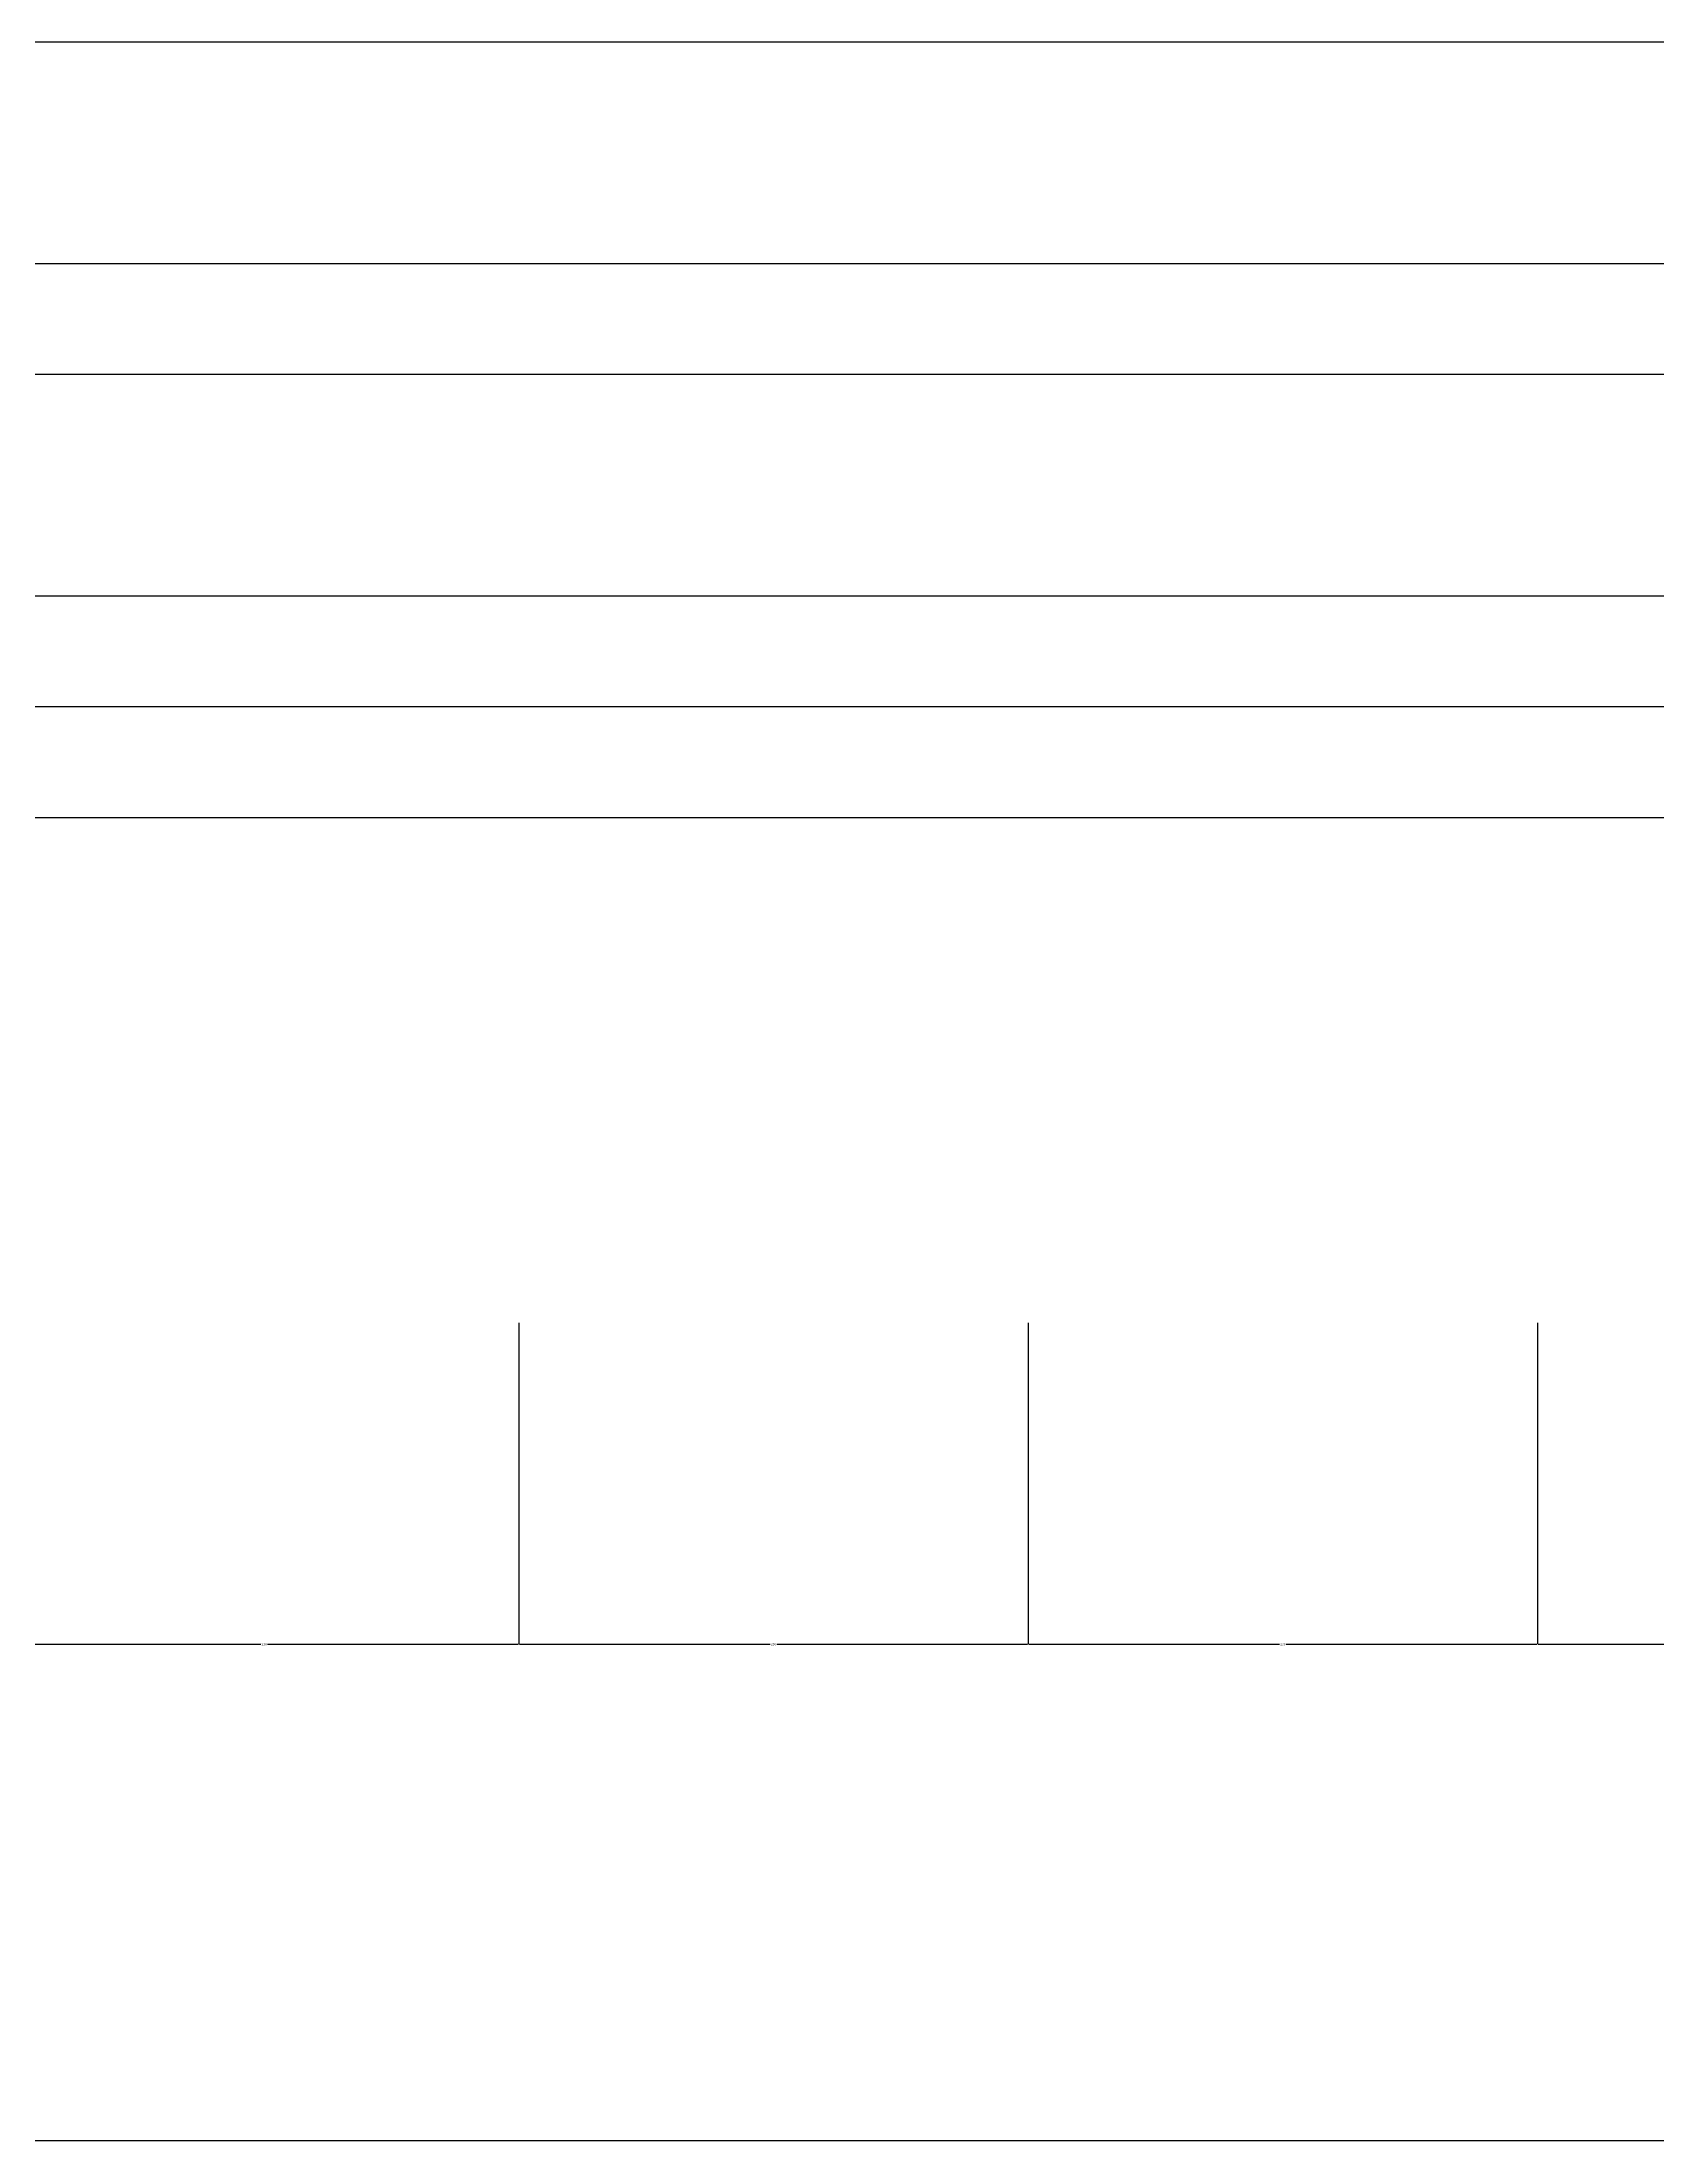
# Model space of a CAD drawing. Header units: metres. Extents: x -31380 to -25221, y 12032 to 17459.
# Drawn here: x -30645 to -29915, y 14991 to 15939 of the extents above; entities that cross this region are included whole.
import ezdxf

# ---------------------------------------------------------------- set-up
doc = ezdxf.new("R2010")
doc.units = ezdxf.units.M
doc.layers.add('DIM', color=3, linetype='Continuous')
doc.dimstyles.get("Standard").update_dxf_attribs({"dimtxt": 2.5, "dimasz": 2.5, "dimexe": 1.25, "dimexo": 0.625, "dimtad": 1, "dimcen": 2.5, "dimazin": 3, "dimtfac": 1, "dimtmove": 0, "dimatfit": 3})

# ---------------------------------------------------------------- blocks, each defined once
blk = doc.blocks.new('*D22')
for p, q in [((-31279.56, 15514.52), (-31279.56, 14992.03)), ((-27279.78, 15514.52), (-27279.78, 14992.03)), ((-31279.31, 14992.03), (-29283.17, 14992.03)), ((-29276.17, 14992.03), (-27280.03, 14992.03))]:
    blk.add_line(p, q)
at = {"layer": 'Defpoints'}
for p in [(-31279.56, 15514.52), (-27279.78, 15514.52), (-31279.56, 14992.03)]:
    blk.add_point(p, dxfattribs=at)
at = {"layer": 'DIM', "insert": (-29279.67, 14992.03), "char_height": 1, "attachment_point": 5}
blk.add_mtext('3999,78', dxfattribs=at)
blk = doc.blocks.new('*D23')
for p, q in [((-30199.3, 15361.08), (-30199.3, 15216.06)), ((-29969.3, 15361.08), (-29969.3, 15216.06)), ((-30199.05, 15216.06), (-30085.8, 15216.06)), ((-30082.8, 15216.06), (-29969.55, 15216.06))]:
    blk.add_line(p, q)
at = {"layer": 'Defpoints'}
for p in [(-30199.3, 15361.08), (-29969.3, 15361.08), (-30199.3, 15216.06)]:
    blk.add_point(p, dxfattribs=at)
at = {"layer": 'DIM', "insert": (-30084.3, 15216.06), "char_height": 1, "attachment_point": 5}
blk.add_mtext('230', dxfattribs=at)
blk = doc.blocks.new('*D24')
for p, q in [((-30659.3, 15361.08), (-30659.3, 15216.06)), ((-30429.3, 15361.08), (-30429.3, 15216.06)), ((-30659.05, 15216.06), (-30545.8, 15216.06)), ((-30542.8, 15216.06), (-30429.55, 15216.06))]:
    blk.add_line(p, q)
at = {"layer": 'Defpoints'}
for p in [(-30659.3, 15361.08), (-30429.3, 15361.08), (-30659.3, 15216.06)]:
    blk.add_point(p, dxfattribs=at)
at = {"layer": 'DIM', "insert": (-30544.3, 15216.06), "char_height": 1, "attachment_point": 5}
blk.add_mtext('230', dxfattribs=at)
blk = doc.blocks.new('*D25')
for p, q in [((-30429.3, 15361.08), (-30429.3, 15216.06)), ((-30199.3, 15361.08), (-30199.3, 15216.06)), ((-30429.05, 15216.06), (-30315.8, 15216.06)), ((-30312.8, 15216.06), (-30199.55, 15216.06))]:
    blk.add_line(p, q)
at = {"layer": 'Defpoints'}
for p in [(-30429.3, 15361.08), (-30199.3, 15361.08), (-30429.3, 15216.06)]:
    blk.add_point(p, dxfattribs=at)
at = {"layer": 'DIM', "insert": (-30314.3, 15216.06), "char_height": 1, "attachment_point": 5}
blk.add_mtext('230', dxfattribs=at)
blk = doc.blocks.new('*D31')
for p, q in [((-29969.3, 15361.08), (-29969.3, 15216.06)), ((-29739.3, 15361.08), (-29739.3, 15216.06)), ((-29969.05, 15216.06), (-29855.8, 15216.06)), ((-29852.8, 15216.06), (-29739.55, 15216.06))]:
    blk.add_line(p, q)
at = {"layer": 'Defpoints'}
for p in [(-29969.3, 15361.08), (-29739.3, 15361.08), (-29969.3, 15216.06)]:
    blk.add_point(p, dxfattribs=at)
at = {"layer": 'DIM', "insert": (-29854.3, 15216.06), "char_height": 1, "attachment_point": 5}
blk.add_mtext('230', dxfattribs=at)

msp = doc.modelspace()

# ---------------------------------------------------------------- linework, layer by layer
at = {"layer": 'DIM'}
for p, q in [((-31279.56, 15939.33), (-27304.78, 15939.33)), ((-31324.56, 15839.33), (-27259.78, 15839.33)), ((-31374.56, 15789.33), (-27209.78, 15789.33)), ((-31374.56, 15689.33), (-27209.78, 15689.33)), ((-31324.56, 15639.33), (-27259.78, 15639.33)), ((-31274.56, 15589.33), (-27304.78, 15589.33))]:
    msp.add_line(p, q, dxfattribs=at)

# ---------------------------------------------------------------- dimensions: what is measured, and where the dimension line sits
for base, p1, p2, picture, middle in [((-31279.56, 14992.03), (-31279.56, 15514.52), (-27279.78, 15514.52), '*D22', (-29279.67, 14992.03)), ((-30659.3, 15216.06), (-30659.3, 15361.08), (-30429.3, 15361.08), '*D24', (-30544.3, 15216.06)), ((-30429.3, 15216.06), (-30429.3, 15361.08), (-30199.3, 15361.08), '*D25', (-30314.3, 15216.06)), ((-30199.3, 15216.06), (-30199.3, 15361.08), (-29969.3, 15361.08), '*D23', (-30084.3, 15216.06)), ((-29969.3, 15216.06), (-29969.3, 15361.08), (-29739.3, 15361.08), '*D31', (-29854.3, 15216.06))]:
    dim = msp.add_linear_dim(base=base, p1=p1, p2=p2, dimstyle='Standard', dxfattribs=at)
    dim.commit()
    dim.dimension.update_dxf_attribs({"geometry": picture, "text_midpoint": middle})

doc.saveas('drawing.dxf')
